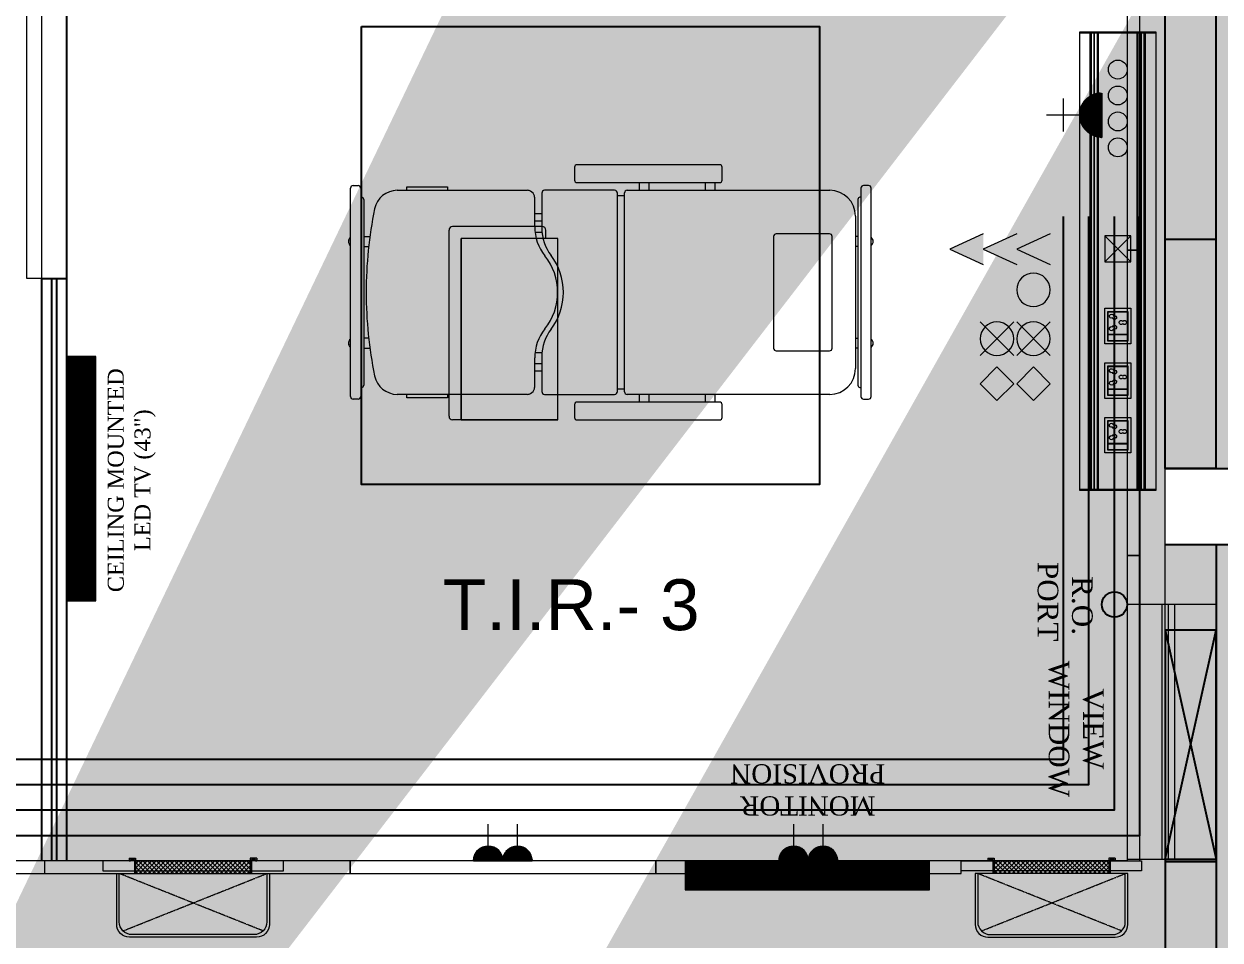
# Model space of a CAD drawing. Header units: metres. Extents: x 11749222 to 11901021, y -3863762 to -3708780.
# Drawn here: x 11800339 to 11805038, y -3796245 to -3792644 of the extents above; entities that cross this region are included whole.
import ezdxf

# ---------------------------------------------------------------- set-up
doc = ezdxf.new("R2010")
doc.units = ezdxf.units.M
doc.header["$MEASUREMENT"] = 0
for name, pattern in [('CENTER', [0]), ('DASHED', [0.75, 0.5, -0.25]), ('DASHED2', [0.375, 0.25, -0.125])]:
    doc.linetypes.add(name, pattern=pattern)
doc.layers.get('0').update_dxf_attribs({"color": 251, "linetype": 'CONTINUOUS'})
for name, color, linetype, lineweight in [('0.0', 251, 'CONTINUOUS', 0), ('MEDI AIR-4', 6, 'CONTINUOUS', 25), ('MEDI N2O', 5, 'CONTINUOUS', 25), ('MEDI O2', 3, 'CONTINUOUS', 25), ('MEDI VAC', 1, 'CONTINUOUS', 25), ('MX - FURNITURE', 34, 'CONTINUOUS', 5), ('OT TEXT', 251, 'CONTINUOUS', 5), ('VENT', 251, 'DASHED', 0), ('WALL PANEL', 7, 'CONTINUOUS', 15)]:
    doc.layers.add(name, color=color, linetype=linetype, lineweight=lineweight)
for name, color, linetype in [('BLOCK', 251, 'CONTINUOUS'), ('EL', 4, 'CONTINUOUS'), ('HATCH', 251, 'CONTINUOUS'), ('HS', 251, 'CONTINUOUS'), ('OT WALL', 252, 'CONTINUOUS'), ('proposed floor pattern', 5, 'CONTINUOUS'), ('RD', 3, 'CONTINUOUS'), ('SECTION', 251, 'CONTINUOUS'), ('Wall', 251, 'CONTINUOUS')]:
    doc.layers.add(name, color=color, linetype=linetype)
doc.styles.get("Standard").update_dxf_attribs({"font": 'arial.ttf'})

# ---------------------------------------------------------------- blocks, each defined once
blk = doc.blocks.new('A$C47F2453C')
at = {"color": 196, "lineweight": -2, "ltscale": 30}
for p, q in [((1500.3, 250), (0, 250)), ((0, 250), (0, 0)), ((3, 250), (3, 0)), ((1497.3, 0), (1497.3, 250)), ((1500.3, 0), (1500.3, 250)), ((1497.3, 215.1), (3, 215.1)), ((1497.3, 211.6), (3, 211.6)), ((1497.3, 202.6), (3, 202.6)), ((1497.3, 201), (3, 201)), ((1497.3, 191.6), (3, 191.6)), ((1497.3, 188.1), (3, 188.1)), ((990.5, 156.7), (990.5, 93.3)), ((992.1, 156.7), (992.1, 93.3)), ((1011, 156.7), (1011, 93.3)), ((1169.2, 156.7), (1169.2, 93.3)), ((1170.8, 156.7), (1170.8, 93.3)), ((1189.7, 156.7), (1189.7, 93.3)), ((1347.9, 156.7), (1347.9, 93.3)), ((1349.5, 156.7), (1349.5, 93.3)), ((1368.4, 156.7), (1368.4, 93.3)), ((1497.3, 61.9), (3, 61.9)), ((1497.3, 58.4), (3, 58.4)), ((1497.3, 49), (3, 49)), ((1497.3, 47.4), (3, 47.4)), ((0, 0), (1500.3, 0)), ((1497.3, 38.4), (3, 38.4)), ((1497.3, 34.9), (3, 34.9))]:
    blk.add_line(p, q, dxfattribs=at)
for points in [[(667.4, 82.4), (752.4, 82.4), (752.4, 167.4), (667.4, 167.4)], [(914.8, 158.2), (1012.1, 158.2), (1012.1, 91.8), (914.8, 91.8)], [(1093.5, 158.2), (1190.8, 158.2), (1190.8, 91.8), (1093.5, 91.8)], [(1272.2, 158.2), (1369.5, 158.2), (1369.5, 91.8), (1272.2, 91.8)]]:
    blk.add_lwpolyline(points, close=True, dxfattribs=at)
for points in [[(752.4, 167.4), (667.4, 82.4)], [(667.4, 167.4), (752.4, 82.4)], [(904.6, 167.5), (1021.1, 167.5), (1021.1, 82.5), (904.6, 82.5), (904.6, 167.5)], [(990.5, 93.3), (916.4, 93.3), (916.4, 156.7), (990.5, 156.7)], [(992.1, 156.7), (1011, 156.7)], [(1083.3, 167.5), (1199.8, 167.5), (1199.8, 82.5), (1083.3, 82.5), (1083.3, 167.5)], [(1169.2, 93.3), (1095.1, 93.3), (1095.1, 156.7), (1169.2, 156.7)], [(1170.8, 156.7), (1189.7, 156.7)], [(1262, 167.5), (1378.5, 167.5), (1378.5, 82.5), (1262, 82.5), (1262, 167.5)], [(1347.9, 93.3), (1273.8, 93.3), (1273.8, 156.7), (1347.9, 156.7)], [(1349.5, 156.7), (1368.4, 156.7)], [(1011, 93.3), (992.1, 93.3)], [(1189.7, 93.3), (1170.8, 93.3)], [(1368.4, 93.3), (1349.5, 93.3)]]:
    blk.add_lwpolyline(points, dxfattribs=at)
for centre in [(122.4, 125), (207.4, 125), (292.4, 125), (377.4, 125)]:
    blk.add_circle(centre, 31, dxfattribs=at)
at = {"color": 196, "lineweight": -2, "ltscale": 30, "extrusion": (-3.9443e-31, -1.33227e-15, -1)}
for centre in [(934.9, 114.2), (1113.6, 114.2), (1292.3, 114.2)]:
    blk.add_ellipse(centre, major_axis=(-4.77, 4.77), ratio=1, start_param=4.97575, end_param=9.995144, dxfattribs=at)
at = {"color": 196, "lineweight": -2, "ltscale": 30, "extrusion": (-1.18329e-30, -1.33227e-15, -1)}
for centre in [(950.9, 146.9), (1129.6, 146.9), (1308.3, 146.9)]:
    blk.add_ellipse(centre, major_axis=(4.77, 4.77), ratio=1, start_param=2.986247, end_param=8.009328, dxfattribs=at)
at = {"color": 196, "lineweight": -2, "ltscale": 30, "extrusion": (-1.08468e-30, -1.33227e-15, -1)}
for centre in [(950.9, 136), (1129.6, 136), (1308.3, 136)]:
    blk.add_ellipse(centre, major_axis=(-4.77, 4.77), ratio=1, start_param=1.41545, end_param=6.438531, dxfattribs=at)
at = {"color": 196, "lineweight": -2, "ltscale": 30, "extrusion": (6.90253e-31, -1.33227e-15, -1)}
for centre in [(966.8, 114.2), (1145.5, 114.2)]:
    blk.add_ellipse(centre, major_axis=(4.77, 4.77), ratio=1, start_param=2.571226, end_param=7.59062, dxfattribs=at)
at = {"color": 196, "lineweight": -2, "ltscale": 30, "extrusion": (1.97215e-31, -1.33227e-15, -1)}
for centre, start_param, end_param in [((1324.2, 114.2), 2.571226, 7.59062), ((971.3, 104.2), -0.570366, 4.449028), ((1149.9, 104.2), -0.570366, 4.449028), ((1328.6, 104.2), -0.570366, 4.449028)]:
    blk.add_ellipse(centre, major_axis=(4.77, 4.77), ratio=1, start_param=start_param, end_param=end_param, dxfattribs=at)
at = {"color": 196, "lineweight": -2, "ltscale": 30, "extrusion": (-7.88861e-31, -1.33227e-15, -1)}
for centre in [(930.5, 104.2), (1109.2, 104.2), (1287.9, 104.2)]:
    blk.add_ellipse(centre, major_axis=(4.77, 4.77), ratio=1, start_param=0.263361, end_param=5.282755, dxfattribs=at)
blk = doc.blocks.new('A$C42ED42C6')
at = {"layer": 'MEDI N2O', "linetype": 'Continuous', "lineweight": 15}
h = blk.add_hatch(color=5, dxfattribs=at)
h.dxf.hatch_style = 1
h.paths.add_polyline_path([(2946, 1220), (1726, 0), (2946, -1220, 0.1989124), (3451, 0, 0.1989124)])
h.paths.add_polyline_path([(1726, 0), (505, -1220, 0.4142136), (2946, -1220)])
h.paths.add_polyline_path([(505, 1220, 0.1989124), (0, 0, 0.1989124), (505, -1220), (1726, 0)])
h.paths.add_polyline_path([(2946, 1220, 0.4142136), (505, 1220), (1726, 0)])
at = {"layer": 'MEDI N2O', "color": 5, "linetype": 'Continuous', "lineweight": 15}
blk.add_circle((1726, 0), 1726, dxfattribs=at)
blk = doc.blocks.new('A$C04586E02')
at = {"layer": 'MEDI AIR-4', "lineweight": 15}
h = blk.add_hatch(color=256, dxfattribs=at)
h.dxf.hatch_style = 1
h.paths.add_polyline_path([(2946, 1220), (1726, 0), (2946, -1220, 0.1989124), (3451, 0, 0.1989124)])
h.paths.add_polyline_path([(1726, 0), (505, -1220, 0.4142136), (2946, -1220)])
h.paths.add_polyline_path([(505, 1220, 0.1989124), (0, 0, 0.1989124), (505, -1220), (1726, 0)])
h.paths.add_polyline_path([(2946, 1220, 0.4142136), (505, 1220), (1726, 0)])
for p, q in [((0, 1726), (3451, -1726)), ((3451, 1726), (0, -1726))]:
    blk.add_line(p, q, dxfattribs=at)
blk.add_circle((1726, 0), 1726, dxfattribs=at)
blk = doc.blocks.new('A$C1A766040')
at = {"layer": 'MEDI VAC', "lineweight": 15}
h = blk.add_hatch(color=256, dxfattribs=at)
h.dxf.hatch_style = 1
h.paths.add_polyline_path([(1726, -1726), (3451, 0), (1726, 1726), (0, 0)])
for p, q in [((1726, 1726), (0, 0)), ((3451, 0), (1726, 1726)), ((0, 0), (1726, -1726)), ((1726, -1726), (3451, 0))]:
    blk.add_line(p, q, dxfattribs=at)
blk = doc.blocks.new('A$C6CEF60F2')
at = {"layer": 'MEDI O2', "lineweight": 15}
h = blk.add_hatch(color=256, dxfattribs=at)
h.dxf.hatch_style = 1
h.paths.add_polyline_path([(0, 1587), (0, -1587), (3451, 0)])
for p, q in [((0, 1587, 0), (3451, 0, 0)), ((3451, 0, 0), (0, -1587, 0))]:
    blk.add_line(p, q, dxfattribs=at)
blk = doc.blocks.new('EL')
at = {"ltscale": 10, "true_color": 0x991b1e}
h = blk.add_hatch(dxfattribs=at)
h.set_pattern_fill('ANSI31', color=244)
h.paths.add_polyline_path([(-50, 0), (50, 0, 1)])
at = {"layer": 'EL', "color": 14, "lineweight": 20}
for p, q in [((0, 50), (0, 125)), ((-37.5, 87.5), (37.5, 87.5)), ((-50, 0), (50, 0))]:
    blk.add_line(p, q, dxfattribs=at)
blk.add_arc((0, 0), 50, 0, 180, dxfattribs=at)
blk = doc.blocks.new('A$C0378139A')
at = {"layer": 'proposed floor pattern', "color": 7, "linetype": 'ByBlock', "lineweight": 15, "ltscale": 100, "xscale": 0.5604414809457731, "yscale": 0.5604414809457731, "zscale": 0.5604414809457731, "rotation": 270}
for p in [(0, 28), (0, -28)]:
    blk.add_blockref('EL', p, dxfattribs=at)
blk = doc.blocks.new('A$C6EB30F4E')
at = {"layer": 'BLOCK', "color": 7, "lineweight": 0, "ltscale": 500}
blk.add_lwpolyline([(0, 1000), (0, 0), (350, 0), (350, 1000)], close=True, dxfattribs=at)
for points in [[(136.3, 1000), (136.3, 0)], [(161.3, 1000), (161.3, 0)], [(186.3, 1000), (186.3, 0)]]:
    blk.add_lwpolyline(points, dxfattribs=at)
blk = doc.blocks.new('A$C746E60D0')
at = {"lineweight": 15, "ltscale": 200}
h = blk.add_hatch(dxfattribs=at)
h.set_pattern_fill('ANSI37', color=251, scale=100, angle=540, style=0)
h.set_pattern_definition([(225, (40761.635, 430672.29), (8.83883476, -8.83883476), []), (315, (40761.635, 430672.29), (8.83883476, 8.83883476), [])])
h.paths.add_polyline_path([(0, 225.2), (-50, 225.2), (-50, -224.8), (0, -224.8)])
at = {"layer": 'RD', "color": 123, "lineweight": 15}
for p, q in [((-50, -299.6), (-50, 300.1)), ((10, 250.2), (0, 250.2)), ((0, 245.2), (0, 250.2)), ((5, 245.2), (0, 245.2)), ((5, 245.2), (5, 230.2)), ((10, 250.2), (10, 225.2)), ((5, 230.2), (-50, 230.2)), ((10, 225.2), (-50, 225.2)), ((0, -225.2), (0, 225.2)), ((10, -225.2), (-50, -225.2)), ((5, -230.2), (-50, -230.2)), ((5, -245.2), (5, -230.2)), ((10, -250.2), (10, -225.2)), ((5, -245.2), (0, -245.2)), ((0, -250.2), (0, -245.2)), ((10, -250.2), (0, -250.2))]:
    blk.add_line(p, q, dxfattribs=at)
for points in [[(-50, 300.1), (-250, 300.1, 0.414214), (-300, 250.1), (-300, -249.6, 0.414214), (-250, -299.6), (-50, -299.6)], [(-50, 290.1), (-240, 290.1, 0.414214), (-290, 240.1), (-290, -239.6, 0.414214), (-240, -289.6), (-50, -289.6)]]:
    blk.add_lwpolyline(points, format="xyb", dxfattribs=at)
at = {"layer": 'VENT', "linetype": 'DASHED2', "lineweight": 15}
for p, q in [((-275.4, -275), (-50, 290.1)), ((-275.4, 275.4), (-50, -289.6))]:
    blk.add_line(p, q, dxfattribs=at)
blk = doc.blocks.new('A$C3EFD70D2')
at = {"layer": 'WALL PANEL', "color": 150, "lineweight": 15}
blk.add_lwpolyline([(-354.3, 0), (354.3, 0), (354.3, 40), (-354.3, 40)], close=True, dxfattribs=at)
at = {"layer": 'OT WALL', "xscale": -1.000266620452229, "yscale": 1.000266620452229, "zscale": 1.000266620452229, "rotation": 90.00000000008569}
blk.add_blockref('A$C746E60D0', (0.8, 0), dxfattribs=at)
blk = doc.blocks.new('H.A.2.2_First Floor Plan$0$BED-PLAM')
for p, q in [((585.2, 491.5), (585.2, 441.5)), ((1155.2, 501.5), (595.2, 501.5)), ((1165.2, 441.5), (1165.2, 491.5)), ((1230.5, 501.5), (1643.8, 501.5)), ((1230.5, 501.5), (1230.5, -211)), ((1610.5, 501.5), (1610.5, -211)), ((1658, 487.3), (1658, -244.2)), ((595.2, 431.5), (1155.2, 431.5)), ((613.5, 401), (613.5, 431.5)), ((651.5, 401), (651.5, 431.5)), ((873.5, 401), (873.5, 431.5)), ((911.5, 401), (911.5, 431.5)), ((0, 410), (0, -410)), ((30, 420), (10, 420)), ((40, -410), (40, 410)), ((162.5, 401), (958.5, 401)), ((968.5, 391), (968.5, -391)), ((968.5, 380), (996.5, 380)), ((996.5, 390), (996.5, -390)), ((1282.5, 401), (1007.5, 401)), ((1293.5, 251.6), (1293.5, 390)), ((1351.5, 401), (1861.4, 401)), ((1663.5, 401), (1663.5, 415)), ((1663.5, 415), (1823.5, 415)), ((1823.5, 415), (1823.5, 401)), ((2005, -410), (2005, 410)), ((2015, 420), (2035, 420)), ((2045, 410), (2045, -410)), ((44, 373.5), (40, 373.5)), ((52, -365.5), (52, 365.5)), ((1321.5, 371), (1321.5, 258.1)), ((1993, -365.5), (1993, 365.5)), ((2001, 373.5), (2005, 373.5)), ((61.5, -300), (61.5, 300)), ((1293.5, 310), (1321.5, 310)), ((1320.3, 237), (1292.9, 237)), ((1321.5, 280), (1293.5, 280)), ((52, 220), (61.5, 220)), ((153, 220), (153, -220)), ((373, 230), (163, 230)), ((383, -220), (383, 220)), ((1993, 220), (1968.8, 220)), ((61.5, 180), (52, 180)), ((1973.7, 180), (1993, 180)), ((52, -180), (61.5, -180)), ((1993, -180), (1973.7, -180)), ((52, -220), (61.5, -220)), ((163, -230), (373, -230)), ((1230.5, -211), (1610.5, -211)), ((1278, -211), (1278, -244.2)), ((1993, -220), (1968.8, -220)), ((1292.3, -258.5), (1339.8, -258.5)), ((1320.3, -237), (1292.9, -237)), ((1293.5, -390), (1293.5, -251.6)), ((1293.5, -280), (1321.5, -280)), ((1321.5, -258.1), (1321.5, -371)), ((1339.8, -258.5), (1643.8, -258.5)), ((1321.5, -310), (1293.5, -310)), ((40, -373.5), (44, -373.5)), ((2005, -373.5), (2001, -373.5)), ((10, -420), (30, -420)), ((10, -420), (30, -420)), ((958.5, -401), (162.5, -401)), ((613.5, -431.5), (613.5, -401)), ((651.5, -431.5), (651.5, -401)), ((873.5, -431.5), (873.5, -401)), ((911.5, -431.5), (911.5, -401)), ((996.5, -380), (968.5, -380)), ((1007.5, -401), (1282.5, -401)), ((1861.4, -401), (1351.5, -401)), ((1663.5, -415), (1663.5, -401)), ((1823.5, -415), (1663.5, -415)), ((1823.5, -401), (1823.5, -415)), ((2035, -420), (2015, -420)), ((2035, -420), (2015, -420)), ((585.2, -441.5), (585.2, -491.5)), ((1155.2, -431.5), (595.2, -431.5)), ((1165.2, -491.5), (1165.2, -441.5)), ((595.2, -501.5), (1155.2, -501.5))]:
    blk.add_line(p, q)
at = {"ltscale": 150}
blk.add_lwpolyline([(1230.5, -211), (1610.5, -211), (1610.5, 501.5), (1230.5, 501.5)], close=True, dxfattribs=at)
for centre, radius, start, end in [((595.2, 491.5), 10, 90, 180), ((1155.2, 491.5), 10, 0, 90), ((1643.8, 487.3), 14.3, 0, 90), ((595.2, 441.5), 10, 180, 270), ((1155.2, 441.5), 10, 270, 0), ((10, 410), 10, 90, 180), ((30, 410), 10, 0, 90), ((162.5, 300), 101, 90, 180), ((958.5, 391), 10, 0, 90), ((1007.5, 390), 11, 90, 180), ((1282.5, 390), 11, 0, 90), ((1351.5, 371), 30, 165.1649, 180), ((1351.5, 371), 30, 117.8181, 165.1649), ((1351.5, 371), 30, 104.8351, 117.8181), ((1351.5, 371), 30, 90, 104.8351), ((1861.4, 310), 91, 11.462, 90), ((2015, 410), 10, 90, 180), ((2035, 410), 10, 0, 90), ((44, 365.5), 8, 0, 90), ((2001, 365.5), 8, 90, 180), ((332.5, 0), 1651, 0, 11.462), ((1117.5, 251.6), 176, 322.6723, 0), ((1137.5, 258.1), 184, 321.5483, 0), ((13, 200), 21, 128.2466, 231.7534), ((163, 220), 10, 90, 180), ((373, 220), 10, 0, 90), ((2032, 200), 21, 308.2466, 51.7534), ((1447.5, 0), 239, 142.6723, 180), ((1462.5, 0), 231, 141.5483, 180), ((1447.5, 0), 239, 180, 217.3277), ((1462.5, 0), 231, 180, 218.4517), ((332.5, 0), 1651, 348.538, 0), ((13, -200), 21, 128.2466, 231.7534), ((1117.5, -251.6), 176, 0, 37.3277), ((1137.5, -258.1), 184, 0, 38.4517), ((2032, -200), 21, 308.2466, 51.7534), ((163, -220), 10, 180, 270), ((373, -220), 10, 270, 0), ((1292.3, -244.2), 14.3, 180, 270), ((1643.8, -244.2), 14.3, 270, 0), ((162.5, -300), 101, 180, 270), ((1861.4, -310), 91, 270, 348.538), ((44, -365.5), 8, 270, 0), ((1351.5, -371), 30, 180, 194.8351), ((2001, -365.5), 8, 180, 270), ((10, -410), 10, 180, 270), ((30, -410), 10, 270, 0), ((958.5, -391), 10, 270, 0), ((1007.5, -390), 11, 180, 270), ((1282.5, -390), 11, 270, 0), ((1351.5, -371), 30, 194.8351, 242.1819), ((1351.5, -371), 30, 242.1819, 255.1649), ((1351.5, -371), 30, 255.1649, 270), ((2015, -410), 10, 180, 270), ((2035, -410), 10, 270, 0), ((595.2, -441.5), 10, 90, 180), ((1155.2, -441.5), 10, 0, 90), ((595.2, -491.5), 10, 180, 270), ((1155.2, -491.5), 10, 270, 0)]:
    blk.add_arc(centre, radius, start, end)

msp = doc.modelspace()

# ---------------------------------------------------------------- hatches: boundary and pattern name
at = {"layer": 'HATCH', "ltscale": 500}
h = msp.add_hatch(color=251, dxfattribs=at)
h.dxf.hatch_style = 1
h.paths.add_polyline_path([(11782733.1, -3820581.8), (11783033.1, -3820581.8), (11783033.1, -3821481.8), (11782733.1, -3821481.8)])
h.paths.add_polyline_path([(11826143.1, -3824446.8), (11827043.1, -3824446.8), (11827043.1, -3824746.8), (11826143.1, -3824746.8)])
h.paths.add_polyline_path([(11800558.1, -3830511.8), (11800858.1, -3830511.8), (11800858.1, -3831411.8), (11800558.1, -3831411.8)])
h.paths.add_polyline_path([(11822943.1, -3830511.8), (11823543.1, -3830511.8), (11823543.1, -3830811.8), (11822943.1, -3830811.8)])
h.paths.add_polyline_path([(11779303.1, -3812391.8), (11780053.1, -3812391.8), (11780053.1, -3812691.8), (11779303.1, -3812691.8)])
h.paths.add_polyline_path([(11779303.1, -3815921.8), (11780203.1, -3815921.8), (11780203.1, -3816221.8), (11779303.1, -3816221.8)])
h.paths.add_polyline_path([(11816284.8, -3830411.8), (11817113.1, -3830411.8), (11817113.1, -3830711.8), (11816284.8, -3830711.8)])
h.paths.add_polyline_path([(11792528.1, -3829811.8), (11792828.1, -3829811.8), (11792828.1, -3830711.8), (11792528.1, -3830711.8)])
h.paths.add_polyline_path([(11786358.1, -3829961.8), (11786658.1, -3829961.8), (11786658.1, -3830711.8), (11786358.1, -3830711.8)])
h.paths.add_polyline_path([(11786033.1, -3830736.8), (11786333.1, -3830736.8), (11786333.1, -3831486.8), (11786033.1, -3831486.8)])
h.paths.add_polyline_path([(11779303.1, -3801521.8), (11780053.1, -3801521.8), (11780053.1, -3801821.8), (11779303.1, -3801821.8)])
h.paths.add_polyline_path([(11826143.1, -3801521.8), (11827043.1, -3801521.8), (11827043.1, -3801821.8), (11826143.1, -3801821.8)])
h.paths.add_polyline_path([(11779203.1, -3820581.8), (11779503.1, -3820581.8), (11779503.1, -3821481.8), (11779203.1, -3821481.8)])
h.paths.add_polyline_path([(11786033.1, -3829961.8), (11786333.1, -3829961.8), (11786333.1, -3830711.8), (11786033.1, -3830711.8)])
h.paths.add_polyline_path([(11826043.1, -3787791.8), (11826343.1, -3787791.8), (11826343.1, -3786813.5), (11826043.1, -3786813.5)])
h.paths.add_polyline_path([(11779303.1, -3808791.8), (11780053.1, -3808791.8), (11780053.1, -3809091.8), (11779303.1, -3809091.8)])
h.paths.add_polyline_path([(11807758.1, -3830511.8), (11808058.1, -3830511.8), (11808058.1, -3831411.8), (11807758.1, -3831411.8)])
h.paths.add_polyline_path([(11826143.1, -3781561.8), (11827043.1, -3781561.8), (11827043.1, -3781861.8), (11826143.1, -3781861.8)])
h.paths.add_polyline_path([(11826143.1, -3797921.8), (11827043.1, -3797921.8), (11827043.1, -3798221.8), (11826143.1, -3798221.8)])
h.paths.add_polyline_path([(11779303.1, -3805191.8), (11780053.1, -3805191.8), (11780053.1, -3805491.8), (11779303.1, -3805491.8)])
h.paths.add_polyline_path([(11811358.1, -3824481.8), (11811658.1, -3824481.8), (11811658.1, -3825381.8), (11811358.1, -3825381.8)])
h.paths.add_polyline_path([(11826143.1, -3805191.8), (11827043.1, -3805191.8), (11827043.1, -3805491.8), (11826143.1, -3805491.8)])
h.paths.add_polyline_path([(11784348.1, -3790791.8), (11784648.1, -3790791.8), (11784648.1, -3791391.8), (11784348.1, -3791391.8)])
h.paths.add_polyline_path([(11779303.1, -3790791.8), (11780203.1, -3790791.8), (11780203.1, -3791091.8), (11779303.1, -3791091.8)])
h.paths.add_polyline_path([(11826143.1, -3790791.8), (11826943.1, -3790791.8), (11826943.1, -3791091.8), (11826143.1, -3791091.8)])
h.paths.add_polyline_path([(11822943.1, -3819521.8), (11823642, -3819521.8), (11823642, -3819821.8), (11822943.1, -3819821.8)])
h.paths.add_polyline_path([(11820113.1, -3830411.8), (11820941.3, -3830411.8), (11820941.3, -3830711.8), (11820113.1, -3830711.8)])
h.paths.add_polyline_path([(11826143.1, -3812391.8), (11827043.1, -3812391.8), (11827043.1, -3812691.8), (11826143.1, -3812691.8)])
h.paths.add_polyline_path([(11784348.1, -3787191.8), (11784648.1, -3787191.8), (11784648.1, -3787791.8), (11784348.1, -3787791.8)])
h.paths.add_polyline_path([(11784673.1, -3787191.8), (11784973.1, -3787191.8), (11784973.1, -3787791.8), (11784673.1, -3787791.8)])
h.paths.add_polyline_path([(11780683.1, -3786891.8), (11780983.1, -3786891.8), (11780983.1, -3787791.8), (11780683.1, -3787791.8)])
h.paths.add_polyline_path([(11826143.1, -3830411.8), (11827043.1, -3830411.8), (11827043.1, -3830711.8), (11826143.1, -3830711.8)])
h.paths.add_polyline_path([(11798793.1, -3779261.8), (11799093.1, -3779261.8), (11799093.1, -3780161.8), (11798793.1, -3780161.8)])
h.paths.add_polyline_path([(11804823.1, -3779261.8), (11805123.1, -3779261.8), (11805123.1, -3780161.8), (11804823.1, -3780161.8)])
h.paths.add_polyline_path([(11782733.1, -3829961.8), (11783033.1, -3829961.8), (11783033.1, -3830711.8), (11782733.1, -3830711.8)])
h.paths.add_polyline_path([(11784673.1, -3790791.8), (11784973.1, -3790791.8), (11784973.1, -3791391.8), (11784673.1, -3791391.8)])
h.paths.add_polyline_path([(11795493.1, -3779261.8), (11795793.1, -3779261.8), (11795793.1, -3780161.8), (11795493.1, -3780161.8)])
h.paths.add_polyline_path([(11780683.1, -3781011.8), (11780983.1, -3781011.8), (11780983.1, -3781761.8), (11780683.1, -3781761.8)])
h.paths.add_polyline_path([(11784348.1, -3794391.8), (11784648.1, -3794391.8), (11784648.1, -3794991.8), (11784348.1, -3794991.8)])
h.paths.add_polyline_path([(11784673.1, -3794991.8), (11784973.1, -3794991.8), (11784973.1, -3794391.8), (11784673.1, -3794391.8)])
h.paths.add_polyline_path([(11782733.1, -3815471.8), (11783033.1, -3815471.8), (11783033.1, -3816221.8), (11782733.1, -3816221.8)])
h.paths.add_polyline_path([(11784348.1, -3781011.8), (11784648.1, -3781011.8), (11784648.1, -3781761.8), (11784348.1, -3781761.8)])
h.paths.add_polyline_path([(11782283.1, -3830736.8), (11783033.1, -3830736.8), (11783033.1, -3831036.8), (11782283.1, -3831036.8)])
h.paths.add_polyline_path([(11811358.1, -3830511.8), (11811658.1, -3830511.8), (11811658.1, -3831411.8), (11811358.1, -3831411.8)])
h.paths.add_polyline_path([(11782733.1, -3824481.8), (11783033.1, -3824481.8), (11783033.1, -3825231.8), (11782733.1, -3825231.8)])
h.paths.add_polyline_path([(11804158.1, -3830511.8), (11804458.1, -3830511.8), (11804458.1, -3831411.8), (11804158.1, -3831411.8)])
h.paths.add_polyline_path([(11826143.1, -3794391.8), (11827043.1, -3794391.8), (11827043.1, -3794691.8), (11826143.1, -3794691.8)])
h.paths.add_polyline_path([(11779303.1, -3797921.8), (11780053.1, -3797921.8), (11780053.1, -3798221.8), (11779303.1, -3798221.8)])
h.paths.add_polyline_path([(11820113.1, -3830736.8), (11820713.1, -3830736.8), (11820713.1, -3831036.8), (11820113.1, -3831036.8)])
h.paths.add_polyline_path([(11779028.1, -3830736.8), (11779778.1, -3830736.8), (11779778.1, -3831036.8), (11779028.1, -3831036.8)])
h.paths.add_polyline_path([(11816513.1, -3830736.8), (11817113.1, -3830736.8), (11817113.1, -3831036.8), (11816513.1, -3831036.8)])
h.paths.add_polyline_path([(11780203.1, -3794391.8), (11779303.1, -3794391.8), (11779303.1, -3794691.8), (11780203.1, -3794691.8)])
h.paths.add_polyline_path([(11792528.1, -3824481.8), (11792828.1, -3824481.8), (11792828.1, -3825381.8), (11792528.1, -3825381.8)])
h.paths.add_polyline_path([(11796958.1, -3830511.8), (11797258.1, -3830511.8), (11797258.1, -3831411.8), (11796958.1, -3831411.8)])
h.paths.add_polyline_path([(11816813.1, -3824481.8), (11817113.1, -3824481.8), (11817113.1, -3825381.8), (11816813.1, -3825381.8)])
h.paths.add_polyline_path([(11826143.1, -3815921.8), (11827043.1, -3815921.8), (11827043.1, -3816221.8), (11826143.1, -3816221.8)])
h.paths.add_polyline_path([(11826143.1, -3821181.8), (11827121.3, -3821181.8), (11827121.3, -3821481.8), (11826143.1, -3821481.8)])
h.paths.add_polyline_path([(11787103.1, -3780861.8), (11787403.1, -3780861.8), (11787403.1, -3781761.8), (11787103.1, -3781761.8)])
edge = h.paths.add_edge_path()
edge.add_line((11807608.1, -3780861.8), (11807608.1, -3781761.8))
edge.add_line((11820113.1, -3821481.8), (11821091.3, -3821481.8))
edge.add_line((11786033.1, -3815471.8), (11786033.1, -3816221.8))
edge.add_line((11807908.1, -3787791.8), (11807908.1, -3786891.8))
edge.add_line((11786333.1, -3825231.8), (11786333.1, -3824481.8))
edge.add_line((11786358.1, -3824481.8), (11786358.1, -3825231.8))
h.paths.add_polyline_path([(11804823.1, -3821181.8), (11805723.1, -3821181.8), (11805723.1, -3821481.8), (11804823.1, -3821481.8)], flags=17)
h.paths.add_polyline_path([(11789463.1, -3820581.8), (11789763.1, -3820581.8), (11789763.1, -3821481.8), (11789463.1, -3821481.8)], flags=17)
h.paths.add_polyline_path([(11786358.1, -3820731.8), (11786658.1, -3820731.8), (11786658.1, -3821481.8), (11786358.1, -3821481.8)], flags=17)
h.paths.add_polyline_path([(11786358.1, -3824481.8), (11786658.1, -3824481.8), (11786658.1, -3825231.8), (11786358.1, -3825231.8)], flags=17)
h.paths.add_polyline_path([(11794814.8, -3821181.8), (11795793.1, -3821181.8), (11795793.1, -3821481.8), (11794814.8, -3821481.8)], flags=17)
h.paths.add_polyline_path([(11796618.9, -3824481.8), (11797597.2, -3824481.8), (11797597.2, -3824781.8), (11796618.9, -3824781.8)], flags=17)
h.paths.add_polyline_path([(11810183.1, -3821181.8), (11811083.1, -3821181.8), (11811083.1, -3821481.8), (11810183.1, -3821481.8)], flags=17)
h.paths.add_polyline_path([(11798793.1, -3821181.8), (11799771.3, -3821181.8), (11799771.3, -3821481.8), (11798793.1, -3821481.8)], flags=17)
h.paths.add_polyline_path([(11816213.1, -3821181.8), (11817113.1, -3821181.8), (11817113.1, -3821481.8), (11816213.1, -3821481.8)], flags=17)
h.paths.add_polyline_path([(11786033.1, -3820731.8), (11786333.1, -3820731.8), (11786333.1, -3821481.8), (11786033.1, -3821481.8)], flags=17)
h.paths.add_polyline_path([(11786033.1, -3824481.8), (11786333.1, -3824481.8), (11786333.1, -3825231.8), (11786033.1, -3825231.8)], flags=17)
h.paths.add_polyline_path([(11810183.1, -3794391.8), (11811083.1, -3794391.8), (11811083.1, -3794691.8), (11810183.1, -3794691.8)], flags=17)
h.paths.add_polyline_path([(11804823.1, -3787191.8), (11805123.1, -3787191.8), (11805123.1, -3787791.8), (11804823.1, -3787791.8)], flags=16)
h.paths.add_polyline_path([(11804823.1, -3801521.8), (11805723.1, -3801521.8), (11805723.1, -3801821.8), (11804823.1, -3801821.8)], flags=17)
h.paths.add_polyline_path([(11801593.1, -3785331.8), (11802193.1, -3785331.8), (11802193.1, -3785631.8), (11801593.1, -3785631.8)], flags=17)
h.paths.add_polyline_path([(11801593.1, -3787491.8), (11802193.1, -3787491.8), (11802193.1, -3787791.8), (11801593.1, -3787791.8)], flags=16)
h.paths.add_polyline_path([(11810183.1, -3815921.8), (11811083.1, -3815921.8), (11811083.1, -3816221.8), (11810183.1, -3816221.8)], flags=17)
h.paths.add_polyline_path([(11786033.1, -3815471.8), (11786333.1, -3815471.8), (11786333.1, -3816221.8), (11786033.1, -3816221.8)], flags=17)
h.paths.add_polyline_path([(11795793.1, -3805491.8), (11794893.1, -3805491.8), (11794893.1, -3805191.8), (11795793.1, -3805191.8)], flags=17)
h.paths.add_polyline_path([(11788863.1, -3812391.8), (11789763.1, -3812391.8), (11789763.1, -3812691.8), (11788863.1, -3812691.8)], flags=17)
h.paths.add_polyline_path([(11795493.1, -3815621.8), (11795793.1, -3815621.8), (11795793.1, -3816521.8), (11795493.1, -3816521.8)], flags=17)
h.paths.add_polyline_path([(11788863.1, -3815921.8), (11789763.1, -3815921.8), (11789763.1, -3816221.8), (11788863.1, -3816221.8)], flags=17)
h.paths.add_polyline_path([(11804823.1, -3812391.8), (11805723.1, -3812391.8), (11805723.1, -3812691.8), (11804823.1, -3812691.8)], flags=17)
h.paths.add_polyline_path([(11786358.1, -3815471.8), (11786658.1, -3815471.8), (11786658.1, -3816221.8), (11786358.1, -3816221.8)], flags=17)
h.paths.add_polyline_path([(11788863.1, -3808791.8), (11789763.1, -3808791.8), (11789763.1, -3809091.8), (11788863.1, -3809091.8)], flags=17)
h.paths.add_polyline_path([(11810183.1, -3797921.8), (11811083.1, -3797921.8), (11811083.1, -3798221.8), (11810183.1, -3798221.8)], flags=17)
h.paths.add_polyline_path([(11810183.1, -3808791.8), (11811083.1, -3808791.8), (11811083.1, -3809091.8), (11810183.1, -3809091.8)], flags=17)
h.paths.add_polyline_path([(11810183.1, -3805191.8), (11811083.1, -3805191.8), (11811083.1, -3805491.8), (11810183.1, -3805491.8)], flags=17)
h.paths.add_polyline_path([(11813683.1, -3819521.8), (11814283.1, -3819521.8), (11814283.1, -3819821.8), (11813683.1, -3819821.8)], flags=17)
h.paths.add_polyline_path([(11820113.1, -3801521.8), (11821013.1, -3801521.8), (11821013.1, -3801821.8), (11820113.1, -3801821.8)], flags=17)
h.paths.add_polyline_path([(11816213.1, -3801521.8), (11817113.1, -3801521.8), (11817113.1, -3801821.8), (11816213.1, -3801821.8)], flags=17)
h.paths.add_polyline_path([(11798793.1, -3808491.8), (11799093.1, -3808491.8), (11799093.1, -3809391.8), (11798793.1, -3809391.8)], flags=17)
h.paths.add_polyline_path([(11804823.1, -3808791.8), (11805723.1, -3808791.8), (11805723.1, -3809091.8), (11804823.1, -3809091.8)], flags=17)
h.paths.add_polyline_path([(11820113.1, -3821181.8), (11821091.3, -3821181.8), (11821091.3, -3821481.8), (11820113.1, -3821481.8)], flags=17)
h.paths.add_polyline_path([(11795493.1, -3808491.8), (11795793.1, -3808491.8), (11795793.1, -3809391.8), (11795493.1, -3809391.8)], flags=17)
h.paths.add_polyline_path([(11816813.1, -3808491.8), (11817113.1, -3808491.8), (11817113.1, -3809391.8), (11816813.1, -3809391.8)], flags=17)
h.paths.add_polyline_path([(11798793.1, -3801521.8), (11799693.1, -3801521.8), (11799693.1, -3801821.8), (11798793.1, -3801821.8)], flags=17)
h.paths.add_polyline_path([(11811910.6, -3787491.8), (11812810.6, -3787491.8), (11812810.6, -3787791.8), (11811910.6, -3787791.8)], flags=17)
h.paths.add_polyline_path([(11816213.1, -3787491.8), (11817113.1, -3787491.8), (11817113.1, -3787791.8), (11816213.1, -3787791.8)], flags=17)
h.paths.add_polyline_path([(11820113.1, -3787491.8), (11821013.1, -3787491.8), (11821013.1, -3787791.8), (11820113.1, -3787791.8)], flags=17)
h.paths.add_polyline_path([(11804823.1, -3805191.8), (11805723.1, -3805191.8), (11805723.1, -3805491.8), (11804823.1, -3805491.8)], flags=17)
h.paths.add_polyline_path([(11798793.1, -3805191.8), (11799693.1, -3805191.8), (11799693.1, -3805491.8), (11798793.1, -3805491.8)], flags=17)
h.paths.add_polyline_path([(11792363.1, -3819521.8), (11792963.1, -3819521.8), (11792963.1, -3819821.8), (11792363.1, -3819821.8)], flags=17)
h.paths.add_polyline_path([(11804823.1, -3794391.8), (11805723.1, -3794391.8), (11805723.1, -3794691.8), (11804823.1, -3794691.8)], flags=17)
h.paths.add_polyline_path([(11788863.1, -3805191.8), (11789763.1, -3805191.8), (11789763.1, -3805491.8), (11788863.1, -3805491.8)], flags=17)
h.paths.add_polyline_path([(11820113.1, -3805191.8), (11821013.1, -3805191.8), (11821013.1, -3805491.8), (11820113.1, -3805491.8)], flags=17)
h.paths.add_polyline_path([(11816213.1, -3805191.8), (11817113.1, -3805191.8), (11817113.1, -3805491.8), (11816213.1, -3805491.8)], flags=17)
h.paths.add_polyline_path([(11820113.1, -3808491.8), (11820413.1, -3808491.8), (11820413.1, -3809391.8), (11820113.1, -3809391.8)], flags=17)
h.paths.add_polyline_path([(11798793.1, -3812091.8), (11799093.1, -3812091.8), (11799093.1, -3812991.8), (11798793.1, -3812991.8)], flags=17)
h.paths.add_polyline_path([(11820113.1, -3815621.8), (11820413.1, -3815621.8), (11820413.1, -3816521.8), (11820113.1, -3816521.8)], flags=17)
h.paths.add_polyline_path([(11804823.1, -3797921.8), (11805723.1, -3797921.8), (11805723.1, -3798221.8), (11804823.1, -3798221.8)], flags=17)
h.paths.add_polyline_path([(11816813.1, -3797621.8), (11817113.1, -3797621.8), (11817113.1, -3798521.8), (11816813.1, -3798521.8)], flags=17)
h.paths.add_polyline_path([(11820113.1, -3797621.8), (11820413.1, -3797621.8), (11820413.1, -3798521.8), (11820113.1, -3798521.8)], flags=17)
h.paths.add_polyline_path([(11794893.1, -3801521.8), (11795793.1, -3801521.8), (11795793.1, -3801821.8), (11794893.1, -3801821.8)], flags=17)
h.paths.add_polyline_path([(11809987.8, -3801521.6), (11811083.1, -3801521.8), (11811083.1, -3801821.8), (11809987.8, -3801821.6)], flags=17)
h.paths.add_polyline_path([(11788863.1, -3801521.8), (11789763.1, -3801521.8), (11789763.1, -3801821.8), (11788863.1, -3801821.8)], flags=17)
h.paths.add_polyline_path([(11803818.9, -3824481.8), (11804797.2, -3824481.8), (11804797.2, -3824781.8), (11803818.9, -3824781.8)], flags=17)
h.paths.add_polyline_path([(11795493.1, -3812091.8), (11795793.1, -3812091.8), (11795793.1, -3812991.8), (11795493.1, -3812991.8)], flags=17)
h.paths.add_polyline_path([(11791348.1, -3781761.8), (11791648.1, -3781761.8), (11791648.1, -3780961.8), (11791348.1, -3780961.8)], flags=17)
h.paths.add_polyline_path([(11820113.1, -3794091.8), (11820413.1, -3794091.8), (11820413.1, -3794991.8), (11820113.1, -3794991.8)], flags=17)
h.paths.add_polyline_path([(11795493.1, -3784731.8), (11795793.1, -3784731.8), (11795793.1, -3785631.8), (11795493.1, -3785631.8)], flags=17)
h.paths.add_polyline_path([(11810183.1, -3790791.8), (11811083.1, -3790791.8), (11811083.1, -3791091.8), (11810183.1, -3791091.8)], flags=17)
h.paths.add_polyline_path([(11804823.1, -3784731.8), (11805123.1, -3784731.8), (11805123.1, -3785631.8), (11804823.1, -3785631.8)], flags=17)
h.paths.add_polyline_path([(11791348.1, -3786891.8), (11791648.1, -3786891.8), (11791648.1, -3787791.8), (11791348.1, -3787791.8)], flags=17)
h.paths.add_polyline_path([(11807608.1, -3786891.8), (11807908.1, -3786891.8), (11807908.1, -3787791.8), (11807608.1, -3787791.8)], flags=16)
h.paths.add_polyline_path([(11788863.1, -3790791.8), (11789763.1, -3790791.8), (11789763.1, -3791091.8), (11788863.1, -3791091.8)], flags=17)
h.paths.add_polyline_path([(11798793.1, -3790791.8), (11799438.1, -3790791.8), (11799438.1, -3791091.8), (11798793.1, -3791091.8)], flags=17)
h.paths.add_polyline_path([(11787103.1, -3786891.8), (11787403.1, -3786891.8), (11787403.1, -3787791.8), (11787103.1, -3787791.8)], flags=17)
h.paths.add_polyline_path([(11816813.1, -3780861.8), (11817113.1, -3780861.8), (11817113.1, -3781761.8), (11816813.1, -3781761.8)], flags=17)
h.paths.add_polyline_path([(11795493.1, -3786891.8), (11795793.1, -3786891.8), (11795793.1, -3787791.8), (11795493.1, -3787791.8)], flags=17)
h.paths.add_polyline_path([(11812210.6, -3780861.8), (11812510.6, -3780861.8), (11812510.6, -3781761.8), (11812210.6, -3781761.8)], flags=17)
h.paths.add_polyline_path([(11820113.1, -3790791.8), (11821013.1, -3790791.8), (11821013.1, -3791091.8), (11820113.1, -3791091.8)], flags=17)
h.paths.add_polyline_path([(11795493.1, -3797621.8), (11795793.1, -3797621.8), (11795793.1, -3798521.8), (11795493.1, -3798521.8)], flags=17)
h.paths.add_polyline_path([(11788863.1, -3794391.8), (11789763.1, -3794391.8), (11789763.1, -3794691.8), (11788863.1, -3794691.8)], flags=17)
h.paths.add_polyline_path([(11807608.1, -3780861.8), (11807908.1, -3780861.8), (11807908.1, -3781761.8), (11807608.1, -3781761.8)], flags=17)
h.paths.add_polyline_path([(11816213.1, -3790791.8), (11817113.1, -3790791.8), (11817113.1, -3791091.8), (11816213.1, -3791091.8)], flags=17)
h.paths.add_polyline_path([(11820113.1, -3780861.8), (11820413.1, -3780861.8), (11820413.1, -3781761.8), (11820113.1, -3781761.8)], flags=17)
h.paths.add_polyline_path([(11807418.9, -3824481.8), (11808397.2, -3824481.8), (11808397.2, -3824781.8), (11807418.9, -3824781.8)], flags=17)
h.paths.add_polyline_path([(11804823.1, -3790791.8), (11805723.1, -3790791.8), (11805723.1, -3791091.8), (11804823.1, -3791091.8)], flags=17)
h.paths.add_polyline_path([(11804823.1, -3815921.8), (11805723.1, -3815921.8), (11805723.1, -3816221.8), (11804823.1, -3816221.8)], flags=17)
h.paths.add_polyline_path([(11798793.1, -3794091.8), (11799093.1, -3794091.8), (11799093.1, -3794991.8), (11798793.1, -3794991.8)], flags=17)
h.paths.add_polyline_path([(11810183.1, -3812391.8), (11811083.1, -3812391.8), (11811083.1, -3812691.8), (11810183.1, -3812691.8)], flags=17)
h.paths.add_polyline_path([(11795493.1, -3794991.8), (11795793.1, -3794991.8), (11795793.1, -3794094.2), (11795493.1, -3794094.2)], flags=17)
h.paths.add_polyline_path([(11816813.1, -3812091.8), (11817113.1, -3812091.8), (11817113.1, -3812991.8), (11816813.1, -3812991.8)], flags=17)
h.paths.add_polyline_path([(11798793.1, -3815621.8), (11799093.1, -3815621.8), (11799093.1, -3816521.8), (11798793.1, -3816521.8)], flags=17)
h.paths.add_polyline_path([(11820113.1, -3812091.8), (11820413.1, -3812091.8), (11820413.1, -3812991.8), (11820113.1, -3812991.8)], flags=17)
h.paths.add_polyline_path([(11794814.8, -3790791.8), (11795793.1, -3790791.8), (11795793.1, -3791091.8), (11794814.8, -3791091.8)], flags=17)
h.paths.add_polyline_path([(11816813.1, -3815621.8), (11817113.1, -3815621.8), (11817113.1, -3816521.8), (11816813.1, -3816521.8)], flags=17)
h.paths.add_polyline_path([(11798793.1, -3797621.8), (11799093.1, -3797621.8), (11799093.1, -3798521.8), (11798793.1, -3798521.8)], flags=17)
h.paths.add_polyline_path([(11788863.1, -3797921.8), (11789763.1, -3797921.8), (11789763.1, -3798221.8), (11788863.1, -3798221.8)], flags=17)
h.paths.add_polyline_path([(11816813.1, -3794091.8), (11817113.1, -3794091.8), (11817113.1, -3794991.8), (11816813.1, -3794991.8)], flags=17)
h.paths.add_polyline_path([(11820413.1, -3824539), (11820113.1, -3824539), (11820113.1, -3825460.1), (11820413.1, -3825460.1)])
at = {"layer": 'HS', "lineweight": -3, "ltscale": 500}
h = msp.add_hatch(color=256, dxfattribs=at)
h.dxf.hatch_style = 1
h.paths.add_polyline_path([(11805023.1, -3793491.8), (11804823.1, -3793491.8), (11804823.1, -3794391.8), (11805023.1, -3794391.8)])
h.paths.add_polyline_path([(11805023.1, -3791091.8), (11804823.1, -3791091.8), (11804823.1, -3791991.8), (11805023.1, -3791991.8)])
h = msp.add_hatch(color=256, dxfattribs=at)
h.dxf.hatch_style = 1
h.paths.add_polyline_path([(11804823.1, -3793491.8), (11805023.1, -3793491.8), (11805023.1, -3791991.8), (11804823.1, -3791991.8)])
at = {"layer": 'HS', "lineweight": 0, "ltscale": 500}
h = msp.add_hatch(dxfattribs=at)
h.set_pattern_fill('ANSI31', color=256, angle=90)
h.set_pattern_definition([(135, (8039593.43434, -15154816.13685), (-0.0883883476483, -0.0883883476483), [])])
h.paths.add_polyline_path([(11800508.3, -3793951.9), (11800508.3, -3794911.9), (11800621.8, -3794911.9), (11800621.8, -3793951.9)])
at = {"layer": 'HS', "lineweight": -3, "ltscale": 500}
h = msp.add_hatch(color=256, dxfattribs=at)
h.dxf.hatch_style = 1
h.paths.add_polyline_path([(11804823.1, -3794691.8), (11804823.1, -3794926.7), (11805023.1, -3794926.7), (11805023.1, -3794691.8)])
at = {"layer": 'HS', "lineweight": 0, "ltscale": 500}
h = msp.add_hatch(dxfattribs=at)
h.set_pattern_fill('ANSI31', color=256, angle=180)
h.set_pattern_definition([(225, (23163801.59311, -7556961.96553), (0.0883883476483, -0.0883883476483), [])])
h.paths.add_polyline_path([(11802937.3, -3796047.1), (11803897.3, -3796047.1), (11803897.3, -3795933.6), (11802937.3, -3795933.6)])
at = {"layer": 'HS', "lineweight": -3, "ltscale": 500}
h = msp.add_hatch(color=256, dxfattribs=at)
h.dxf.hatch_style = 1
h.paths.add_polyline_path([(11805023.1, -3795936.5), (11804823.1, -3795936.5), (11804823.1, -3796721.8), (11805023.1, -3796721.8)])

# ---------------------------------------------------------------- linework, layer by layer
at = {"lineweight": 25}
for p, q in [((11804823.1, -3794391.8), (11804823.1, -3791091.8)), ((11805023.1, -3794391.8), (11805023.1, -3791091.8)), ((11800508.3, -3795933.6), (11800508.3, -3791241.8)), ((11805023.1, -3793491.8), (11804823.1, -3793491.8)), ((11800408.3, -3793644.6), (11800408.3, -3795933.6)), ((11800408.3, -3793644.6), (11800508.3, -3793644.6)), ((11800447.3, -3793644.6), (11800447.3, -3795933.6)), ((11800469.3, -3795933.6), (11800469.3, -3793644.6)), ((11805023.1, -3794391.8), (11804823.1, -3794391.8)), ((11805023.1, -3794691.8), (11804823.1, -3794691.8)), ((11805023.1, -3794691.8), (11805023.1, -3797921.8)), ((11804823.1, -3795591.8), (11804823.1, -3797921.8)), ((11804823.1, -3795936.5), (11805023.1, -3795936.5))]:
    msp.add_line(p, q, dxfattribs=at)
at = {"lineweight": 25, "ltscale": 500}
for p, q in [((11804823.1, -3794391.8), (11805723.1, -3794391.8)), ((11805723.1, -3794691.8), (11804823.1, -3794691.8))]:
    msp.add_line(p, q, dxfattribs=at)
at = {"color": 244, "linetype": 'CENTER', "ltscale": 500, "true_color": 0x991b1e}
msp.add_lwpolyline([(11801665.2, -3792654.6), (11803465.2, -3792654.6), (11803465.2, -3794454.6), (11801665.2, -3794454.6)], close=True, dxfattribs=at)
at = {"color": 1, "ltscale": 500}
msp.add_circle((11804623.3, -3794926.3), 49.8, dxfattribs=at)
at = {"layer": '0.0', "ltscale": 500}
for p, q in [((11800508.3, -3793644.6), (11800408.3, -3793644.6)), ((11804823.1, -3795045.9), (11804823.1, -3794391.8))]:
    msp.add_line(p, q, dxfattribs=at)
msp.add_lwpolyline([(11800350.9, -3792144.6), (11800408.3, -3792144.6), (11800408.3, -3793644.6), (11800350.9, -3793644.6)], close=True, dxfattribs=at)
at = {"layer": 'BLOCK', "color": 7, "lineweight": 0, "ltscale": 500}
msp.add_lwpolyline([(11799208.1, -3791241.8), (11804673.1, -3791241.8), (11804673.1, -3795933.6), (11799208.1, -3795933.6)], close=True, dxfattribs=at)
at = {"layer": 'BLOCK', "color": 3, "lineweight": 0, "ltscale": 500}
for points in [[(11800621.8, -3794911.9), (11800621.8, -3793951.9), (11800508.3, -3793951.9), (11800508.3, -3794911.9)], [(11803897.3, -3795933.6), (11802937.3, -3795933.6), (11802937.3, -3796047.1), (11803897.3, -3796047.1)], [(11803897.3, -3795933.6), (11802937.3, -3795933.6), (11802937.3, -3796047.1), (11803897.3, -3796047.1)]]:
    msp.add_lwpolyline(points, close=True, dxfattribs=at)
at = {"layer": 'MEDI AIR-4'}
msp.add_lwpolyline([(11799316.2, -3802021.8), (11798199.8, -3802021.8), (11798199.8, -3795733.8), (11804623.1, -3795733.8), (11804623.1, -3793400.7)], dxfattribs=at)
at = {"layer": 'MEDI N2O'}
msp.add_lwpolyline([(11799316.2, -3802121.8), (11798099.8, -3802121.8), (11798099.8, -3795633.8), (11804523.1, -3795633.8), (11804523.1, -3793400.7)], dxfattribs=at)
at = {"layer": 'MEDI O2'}
msp.add_lwpolyline([(11799316.2, -3802221.8), (11797999.8, -3802221.8), (11797999.8, -3795533.8), (11804423.1, -3795533.8), (11804423.1, -3793400.7)], dxfattribs=at)
at = {"layer": 'MEDI VAC'}
msp.add_lwpolyline([(11799316.2, -3801921.8), (11798299.8, -3801921.8), (11798299.8, -3795833.8), (11804723.1, -3795833.8), (11804723.1, -3793400.7)], dxfattribs=at)
at = {"layer": 'SECTION', "ltscale": 500}
msp.add_lwpolyline([(11805023.3, -3795026.7), (11804823.1, -3795026.7), (11804823.1, -3795926.7), (11805023.3, -3795926.7)], close=True, dxfattribs=at)
for points in [[(11804823.1, -3795926.7), (11805023.3, -3795026.7)], [(11804823.1, -3795026.7), (11805023.1, -3795926.7)]]:
    msp.add_lwpolyline(points, dxfattribs=at)
at = {"layer": 'WALL PANEL', "color": 150, "lineweight": 15}
for points in [[(11804673.1, -3793533.6), (11804723.1, -3793533.6), (11804723.1, -3792333.6), (11804673.1, -3792333.6)], [(11804673.1, -3794733.6), (11804723.1, -3794733.6), (11804723.1, -3793533.6), (11804673.1, -3793533.6)], [(11804673.1, -3795933.6), (11804723.1, -3795933.6), (11804723.1, -3794733.6), (11804673.1, -3794733.6)], [(11800421.2, -3795983.6), (11800421.2, -3795933.6), (11799145.5, -3795933.6), (11799145.5, -3795983.6)], [(11802821.2, -3795983.6), (11802821.2, -3795933.6), (11801621.2, -3795933.6), (11801621.2, -3795983.6)], [(11804021.2, -3795983.6), (11804021.2, -3795933.6), (11802821.2, -3795933.6), (11802821.2, -3795983.6)]]:
    msp.add_lwpolyline(points, close=True, dxfattribs=at)
msp.add_lwpolyline([(11800421.2, -3795983.6), (11801621.2, -3795983.6), (11801621.2, -3795933.6), (11800421.2, -3795933.6)], dxfattribs=at)

# ---------------------------------------------------------------- block references
at = {"layer": 'BLOCK', "color": 3, "lineweight": 0, "ltscale": 500, "xscale": 1.199747933486441, "yscale": 1.199747933486441, "zscale": 1.199747933486441, "rotation": 270}
msp.add_blockref('A$C47F2453C', (11804486.6, -3792676.5), dxfattribs=at)
at = {"layer": 'BLOCK', "color": 3, "lineweight": 0, "ltscale": 500, "rotation": 180}
msp.add_blockref('A$C3EFD70D2', (11801004.3, -3795933.6), dxfattribs=at)
at = {"layer": 'BLOCK', "color": 3, "lineweight": 0, "ltscale": 500, "xscale": -1, "rotation": 180}
msp.add_blockref('A$C3EFD70D2', (11804375.5, -3795933.6), dxfattribs=at)
at = {"layer": 'MEDI AIR-4', "xscale": -0.03811700942077248, "yscale": 0.03811700942077248, "zscale": 0.03811700942077248}
for p in [(11804227.4, -3793881.4), (11804370.8, -3793881.4)]:
    msp.add_blockref('A$C04586E02', p, dxfattribs=at)
at = {"layer": 'MEDI N2O', "xscale": -0.03811700942077248, "yscale": 0.03811700942077248, "zscale": 0.03811700942077248}
msp.add_blockref('A$C42ED42C6', (11804370.8, -3793689.3), dxfattribs=at)
at = {"layer": 'MEDI O2', "xscale": -0.03811700942077248, "yscale": 0.03811700942077248, "zscale": 0.03811700942077248}
for p in [(11804107.6, -3793529.4), (11804239.2, -3793529.4), (11804370.8, -3793529.4)]:
    msp.add_blockref('A$C6CEF60F2', p, dxfattribs=at)
at = {"layer": 'MEDI VAC', "xscale": -0.03811700942077248, "yscale": 0.03811700942077248, "zscale": 0.03811700942077248}
for p in [(11804227.4, -3794058.1), (11804370.8, -3794058.1)]:
    msp.add_blockref('A$C1A766040', p, dxfattribs=at)
at = {"layer": 'MX - FURNITURE', "linetype": 'DASHED', "ltscale": 125, "rotation": 180}
msp.add_blockref('H.A.2.2_First Floor Plan$0$BED-PLAM', (11803667.4, -3793699.1), dxfattribs=at)
at = {"layer": 'proposed floor pattern', "color": 7, "linetype": 'ByBlock', "lineweight": 15, "ltscale": 100, "xscale": -1.72899577639052, "yscale": 1.72899577639052, "zscale": 1.72899577639052, "rotation": 90}
msp.add_blockref('EL', (11804573.1, -3793002.4), dxfattribs=at)
at = {"layer": 'SECTION', "color": 0, "ltscale": 500}
msp.add_blockref('A$C6EB30F4E', (11804673.1, -3795926.7), dxfattribs=at)
at = {"layer": 'Wall', "color": 2, "xscale": 2.056706882191938, "yscale": 2.056706882191938, "zscale": 2.056706882191938}
for p, rotation in [((11802221.2, -3795933.6), 90.00000000000001), ((11803421.2, -3795933.6), 90.00000000000001), ((11803421.2, -3795933.6), 90)]:
    msp.add_blockref('A$C0378139A', p, dxfattribs=dict(at, rotation=rotation))

# ---------------------------------------------------------------- texts
at = {"color": 251, "lineweight": 20}
msp.add_text('T.I.R.- 3', height=200, dxfattribs=at).set_placement((11801984.9, -3795027))
at = {"layer": 'OT TEXT', "color": 117, "lineweight": 15, "attachment_point": 5}
for s, insert, char_height, width, rotation in [('{\\fTimes New Roman|b0|i0|c0|p18;\\C5;CEILING MOUNTED LED TV (43")}', (11800762.9, -3794437.6), 63, 902.934, 90), ('{\\fTimes New Roman|b0|i0|c0|p18;\\C5; R.O.\\PPORT }', (11804429.2, -3794915.2), 81, 265.622, 270), ('{\\fTimes New Roman|b0|i0|c0|p18;\\C5;VIEW WINDOW}', (11804472.4, -3795414.9), 81, 265.622, 270), ('{\\fTimes New Roman|b0|i0|c0|p18;\\C5;MONITOR PROVISION}', (11803418.6, -3795654.2), 75.6, 1083.521, 180)]:
    msp.add_mtext(s, dxfattribs=dict(at, insert=insert, char_height=char_height, width=width, rotation=rotation))

doc.saveas('drawing.dxf')
